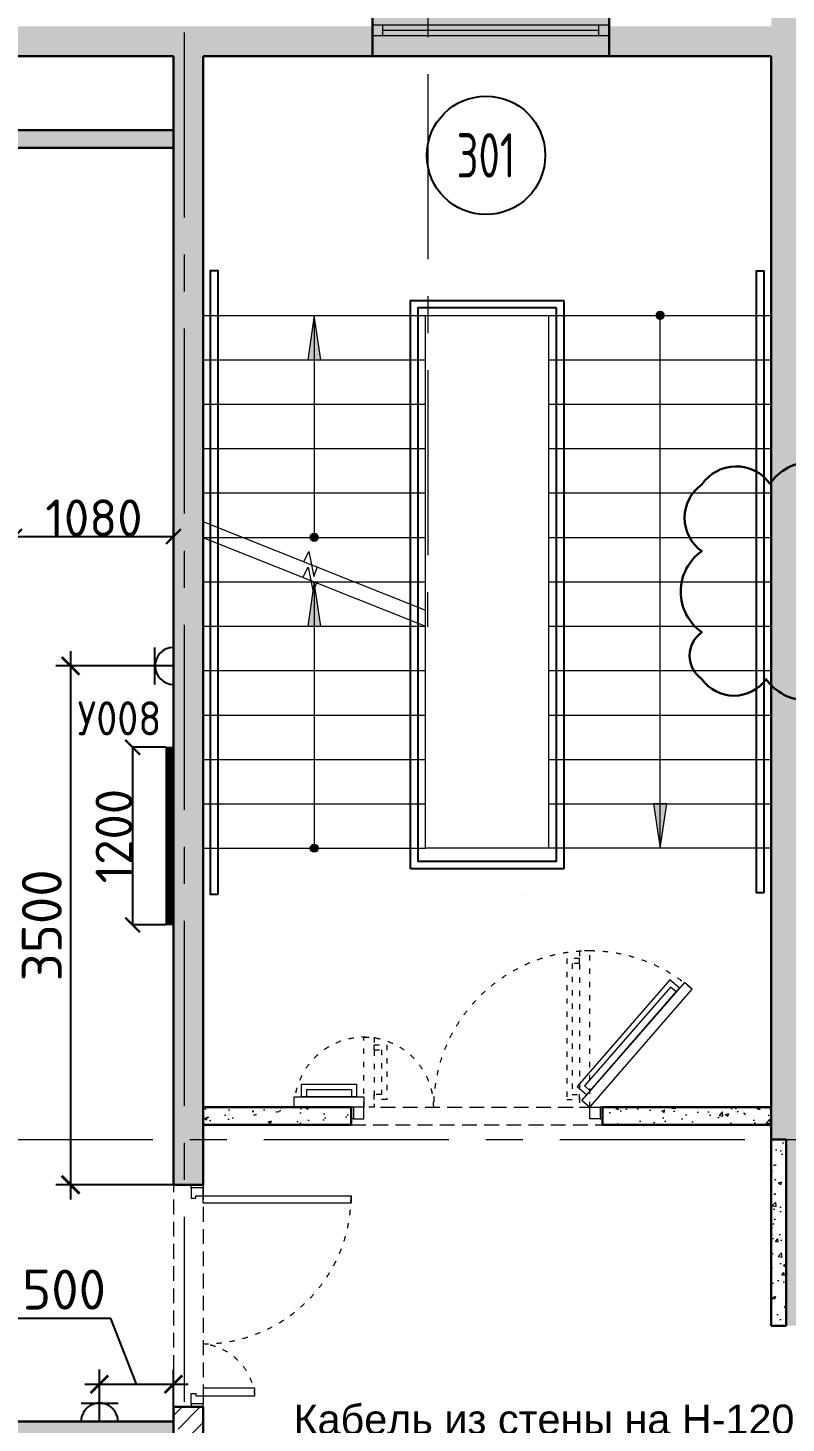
# Model space of a CAD drawing. Header units: millimetres. Extents: x -8417289 to 9420486, y 0 to 166066.
# Drawn here: x 69914 to 75037, y 73251 to 82676 of the extents above; entities that cross this region are included whole.
import ezdxf
from ezdxf import colors
from ezdxf.entities.mleader import LeaderData, LeaderLine
from ezdxf.enums import TextEntityAlignment as Align
from ezdxf.math import Vec2, Vec3

# ---------------------------------------------------------------- set-up
doc = ezdxf.new("R2010")
doc.units = ezdxf.units.MM
doc.header["$MEASUREMENT"] = 0
doc.header["$PDMODE"] = 3
doc.header["$PDSIZE"] = -4
for name, pattern in [('ACAD_ISO03W100', [30, 12, -18]), ('ADSK_Штриховая_ш2 п1', [3, 2, -1]), ('CENTER', [2, 1.25, -0.25, 0.25, -0.25])]:
    doc.linetypes.add(name, pattern=pattern)
doc.layers.get('0').update_dxf_attribs({"color": 250, "lineweight": 9})
doc.layers.get('Defpoints').update_dxf_attribs({"color": 6})
for name, color, linetype, lineweight in [('АР_Двери', 175, 'Continuous', 18), ('АР_Лестницы', 250, 'Continuous', 15), ('АР_Лестницы ограждение', 94, 'Continuous', 25), ('АР_Маркер экспликации', 239, 'Continuous', 13), ('АР_Номер помещения', 1, 'Continuous', 25), ('АР_Окна БЛОК', 250, 'Continuous', 13), ('АР_Оси', 195, 'Continuous', 9), ('АР_Перегородки газоблок', 165, 'Continuous', 30), ('АР_Перегородки газоблок_Штрих', 165, 'Continuous', 5), ('АР_Сущ Несущая стена', 216, 'Continuous', 30), ('АР_тонкая линия', 250, 'Continuous', 0), ('АР_Штриховка монолит', 250, 'Continuous', 9), ('ТХ_мебель передв', 250, 'Continuous', 13)]:
    doc.layers.add(name, color=color, linetype=linetype, lineweight=lineweight)
for name, color, linetype in [('ТХ_мебель передв_поз', 251, 'Continuous'), ('ТХ_привязки ЭО', 96, 'Continuous'), ('ТХ_привязки_ЭО', 96, 'Continuous'), ('ТХ_примечание', 40, 'Continuous'), ('ТХ_размеры', 240, 'Continuous'), ('ТХ_розетки ЭО', 86, 'Continuous')]:
    doc.layers.add(name, color=color, linetype=linetype)
doc.styles.add('GOST 2.304', font='CS_Gost2304.shx')
doc.styles.add('gost_A', font='CS_Gost2304.shx', dxfattribs={"width": 0.71})
doc.styles.add('ISOCPEUR', font='isocpeur.TTF')
doc.styles.add('ISOCPEUR_1', font='isocpeur.TTF', dxfattribs={"width": 0.9, "height": 250})
doc.dimstyles.new('R_100', dxfattribs={"dimtxt": 270, "dimasz": 120, "dimexe": 100, "dimexo": 0, "dimgap": 60, "dimtad": 1, "dimdec": 0, "dimrnd": 50, "dimzin": 0, "dimdsep": 46, "dimtxsty": 'ISOCPEUR', "dimblk": 'ARCHTICK', "dimcen": 0, "dimdle": 100, "dimclrd": 256, "dimclre": 256, "dimclrt": 256, "dimadec": 0, "dimazin": 0, "dimtfac": 2, "dimtdec": 0, "dimtofl": 0, "dimtmove": 1, "dimatfit": 3, "dimfxl": 1, "dimtvp": 3, "dimtolj": 1, "dimtzin": 0, "dimarcsym": 0})
doc.dimstyles.new('Копия SPDS', dxfattribs={"dimtxt": 250, "dimasz": 100, "dimexe": 0.5, "dimexo": 0.625, "dimtad": 1, "dimdec": 0, "dimrnd": 10, "dimtxsty": 'ISOCPEUR', "dimblk": 'ARCHTICK', "dimcen": 2.5, "dimdle": 0.5, "dimclrd": 256, "dimclre": 256, "dimclrt": 256, "dimadec": 0, "dimazin": 2, "dimtfac": 0.75, "dimtdec": 0, "dimtmove": 1, "dimatfit": 3, "dimfxl": 1, "dimtolj": 1, "dimarcsym": 1})
pattern_1 = [(50, (0, 0), (215.17805, -18.82564), [22.5, -247.5]), (355, (0, 0), (-41.6254, 225.65764), [18, -198]), (100.45144, (17.93, -1.57), (173.55265, 206.832), [19.12206, -210.34263]), (46.1842, (0, 60), (320.1724, -49.6558), [33.75, -371.25]), (96.63564, (26.68, 55.86), (280.3986, 292.2356), [28.6831, -315.5141]), (351.18416, (0, 60), (280.3986, 292.2356), [27, -297]), (21, (30, 45), (179.07212, -120.78567), [22.5, -247.5]), (326, (30, 45), (72.9946, 217.545), [18, -198]), (71.45144, (44.92, 34.93), (252.0667, 96.75935), [19.12206, -210.34263]), (37.5, (0, 0), (3.647957, 99.868156), [0, -195.6, 0, -201, 0, -198.75]), (7.5, (0, 0), (78.92086, 118.32351), [0, -114.6, 0, -191.1, 0, -75.75]), (327.5, (-66.9, 0), (160.14673, -6.76646), [0, -75, 0, -234, 0, -310.5]), (317.5, (-96.9, 0), (174.95585, 30.0315), [0, -97.5, 0, -155.4, 0, -220.5])]
pattern_2 = [(50, (0, 220), (215.17805, -18.82564), [22.5, -247.5]), (355, (0, 220), (-41.6254, 225.65764), [18, -198]), (100.45144, (17.93, 218.44), (173.55265, 206.832), [19.12206, -210.34263]), (46.1842, (0, 280), (320.1724, -49.6558), [33.75, -371.25]), (96.63564, (26.68, 275.87), (280.3986, 292.2356), [28.6831, -315.5141]), (351.18416, (0, 280), (280.3986, 292.2356), [27, -297]), (21, (30, 265), (179.07212, -120.78567), [22.5, -247.5]), (326, (30, 265), (72.9946, 217.545), [18, -198]), (71.45144, (44.92, 254.94), (252.0667, 96.75935), [19.12206, -210.34263]), (37.5, (0, 220.005), (3.647957, 99.868156), [0, -195.6, 0, -201, 0, -198.75]), (7.5, (0, 220.01), (78.92086, 118.32351), [0, -114.6, 0, -191.1, 0, -75.75]), (327.5, (-66.9, 220.005), (160.14673, -6.76646), [0, -75, 0, -234, 0, -310.5]), (317.5, (-96.9, 220), (174.95585, 30.0315), [0, -97.5, 0, -155.4, 0, -220.5])]

# ---------------------------------------------------------------- blocks, each defined once
blk = doc.blocks.new('Полуторная_на лестницу')
for points in [[(75, 80), (75, 1080), (124.9, 1080), (124.9, 80)], [(1375.1, 430), (1375.1, 80), (1425, 80), (1425, 430)]]:
    blk.add_lwpolyline(points, close=True)
for points in [[(0, 0), (0, 80), (20, 80), (20, 0), (0, 0)], [(20, 80), (20, 0), (90, 0), (90, 30), (75, 30), (75, 80), (20, 80)], [(1480, 80), (1480, 0), (1410, 0), (1410, 30), (1425, 30), (1425, 80), (1480, 80)], [(1500, 0), (1500, 80), (1480, 80), (1480, 0), (1500, 0)]]:
    blk.add_lwpolyline(points)
at = {"linetype": 'ACAD_ISO03W100', "ltscale": 3}
for centre, radius, start, end in [((75, 80), 1000, 0, 90), ((1465.4, 39.6), 392.5, 95.90754, 174.09246)]:
    blk.add_arc(centre, radius, start, end, dxfattribs=at)
blk = doc.blocks.new('*U232')
at = {"layer": 'АР_Номер помещения', "color": 7}
blk.add_circle((-15703.1, 2955.2), 400, dxfattribs=at)
at = {"color": 7, "style": 'ISOCPEUR', "width": 0.7, "flags": 1}
blk.add_attdef('КАТЕГОРИЯ', (-499.2, -2092.2), '', height=250, dxfattribs=at)
at = {"layer": 'АР_Номер помещения', "color": 7, "style": 'ISOCPEUR', "width": 0.7}
blk.add_attdef('НОМЕР_ПОМЕЩЕНИЯ', text='', height=300, dxfattribs=at).set_placement((-15703.1, 2955.2), align=Align.MIDDLE_CENTER)
blk = doc.blocks.new('*U359')
at = {"true_color": 0xffffff}
h = blk.add_hatch(color=7, dxfattribs=at)
h.dxf.hatch_style = 1
h.paths.add_polyline_path([(-1600, -140), (0, -140), (0, 220), (-1600, 220)])
at = {"lineweight": 30}
for p, q in [((-1600, -140), (-1600, 220)), ((0, -140), (0, 220))]:
    blk.add_line(p, q, dxfattribs=at)
for p, q in [((0, 220), (-1600, 220)), ((-1600, 70), (0, 70)), ((-1600, 0), (0, 0)), ((-1530, 0), (-1530, 70)), ((-1530, 35), (-70, 35)), ((-70, 0), (-70, 70)), ((-1600, -140), (0, -140)), ((-1600, -140), (-1600, -140)), ((-1600, -140), (-1600, -140)), ((0, -140), (0, -140)), ((0, -140), (0, -140))]:
    blk.add_line(p, q)
blk = doc.blocks.new('дв.1700')
at = {"layer": 'АР_Двери'}
for points in [[(-87, 0), (-87, -80), (-70, -80), (-70, 0), (-87, 0)], [(-70, -80), (-70, 0), (0, 0), (0, -30), (0, -30), (0, -80), (-70, -80)], [(1596, -80), (1596, 0), (1526, 0), (1526, -30), (1526, -30), (1526, -80), (1596, -80)], [(1613, 0), (1613, -80), (1596, -80), (1596, 0), (1613, 0)]]:
    blk.add_lwpolyline(points, dxfattribs=at)
for points in [[(0, -80), (-692, -876), (-639.2, -921.8), (52.7, -125.8)], [(1997.3, -149.9), (1526, -149.9), (1526, -80), (1997.3, -80)], [(19.9, -163.6), (-606.3, -883.9), (-542.2, -939.6), (84, -219.2)], [(1946.9, -234.7), (1576, -234.7), (1576, -149.9), (1946.9, -149.9)], [(1911.9, -199.7), (1611, -199.7), (1611, -149.9), (1911.9, -149.9)], [(-3, -190), (-583.3, -857.5), (-545.7, -890.2), (34.6, -222.7)]]:
    blk.add_lwpolyline(points, close=True, dxfattribs=at)
at = {"layer": 'АР_Двери', "linetype": 'ACAD_ISO03W100', "ltscale": 3}
for points in [[(0, -80), (0, -1134.7), (69.9, -1134.7), (69.9, -80)], [(1456.1, -551.3), (1456.1, -80), (1526, -80), (1526, -551.3)]]:
    blk.add_lwpolyline(points, close=True, dxfattribs=at)
for points in [[(69.9, -1049.5), (69.9, -1084.5), (154.7, -1084.5), (154.7, -130), (69.9, -130), (69.9, -165)], [(69.9, -1049.5), (119.7, -1049.5), (119.7, -165), (69.9, -165)], [(1456.1, -465.9), (1456.1, -500.9), (1371.3, -500.9), (1371.3, -130), (1456.1, -130), (1456.1, -165)], [(1456.1, -465.9), (1406.3, -465.9), (1406.3, -165), (1456.1, -165)]]:
    blk.add_lwpolyline(points, dxfattribs=at)
for centre, radius, start, end in [((0, -80), 1054.7, 228.99999, 0), ((1526, -80), 471.3, 180, 351.4758)]:
    blk.add_arc(centre, radius, start, end, dxfattribs=at)
blk = doc.blocks.new('*U251')
h = blk.add_hatch(color=256)
h.dxf.hatch_style = 1
edge = h.paths.add_edge_path()
edge.add_arc((0, 0), 27.6, 359.64, 719.64)
h = blk.add_hatch(color=256)
h.dxf.hatch_style = 1
h.paths.add_polyline_path([(1500, -44.3), (1500, 44.3), (1800, 0)])
blk.add_line((1800, 0), (0, 0))
blk.add_lwpolyline([(1500, 44.3), (1500, -44.3), (1800, 0), (1500, 44.3)])
blk.add_circle((0, 0), 27.6)
blk = doc.blocks.new('*U1775')
h = blk.add_hatch(color=256)
h.dxf.hatch_style = 1
edge = h.paths.add_edge_path()
edge.add_arc((0, 0), 27.6, 359.64, 719.64)
h = blk.add_hatch(color=256)
h.dxf.hatch_style = 1
h.paths.add_polyline_path([(3300, -44.3), (3300, 44.3), (3600, 0)])
blk.add_line((3600, 0), (0, 0))
blk.add_lwpolyline([(3300, 44.3), (3300, -44.3), (3600, 0), (3300, 44.3)])
blk.add_circle((0, 0), 27.6)
blk = doc.blocks.new('*U21')
h = blk.add_hatch(color=256)
h.dxf.hatch_style = 1
edge = h.paths.add_edge_path()
edge.add_arc((0, 0), 27.6, 359.64, 719.64)
h = blk.add_hatch(color=256)
h.dxf.hatch_style = 1
h.paths.add_polyline_path([(1200, -44.3), (1200, 44.3), (1500, 0)])
blk.add_line((1500, 0), (0, 0))
blk.add_lwpolyline([(1200, 44.3), (1200, -44.3), (1500, 0), (1200, 44.3)])
blk.add_circle((0, 0), 27.6)
blk = doc.blocks.new('A$C3da1b1ea')
at = {"lineweight": 0}
blk.add_lwpolyline([(0, 0), (50, 0), (50, -1200), (0, -1200), (0, 0)], dxfattribs=at)
blk = doc.blocks.new('_ArchTick')
at = {"color": 0, "linetype": 'ByBlock', "const_width": 0.15}
blk.add_lwpolyline([(-0.5, -0.5), (0.5, 0.5)], dxfattribs=at)
blk = doc.blocks.new('*D2352')
at = {"layer": 'Defpoints', "color": 0, "lineweight": 13, "ltscale": 0.1, "transparency": 16777216}
for p in [(70847.5, 77816.3, 0), (70621.2, 76616.3, 0), (70847.5, 76616.3, 0)]:
    blk.add_point(p, dxfattribs=at)
at = {"layer": 'ТХ_размеры', "lineweight": -2, "ltscale": 0.1, "transparency": 16777216}
for p, q in [((70846.8, 77816.3, 0), (70620.7, 77816.3, 0)), ((70621.2, 77816.8, 0), (70621.2, 76615.8, 0)), ((70846.8, 76616.3, 0), (70620.7, 76616.3, 0))]:
    blk.add_line(p, q, dxfattribs=at)
at = {"layer": 'ТХ_размеры', "lineweight": -2, "ltscale": 0.1, "transparency": 16777216, "xscale": 100, "yscale": 100, "zscale": 100}
for p, rotation in [((70621.2, 77816.3, 0), 90), ((70621.2, 76616.3, 0), 270)]:
    blk.add_blockref('_ArchTick', p, dxfattribs=dict(at, rotation=rotation))
at = {"layer": 'ТХ_размеры', "ltscale": 0.1, "transparency": 16777216, "insert": (70495.6, 77216.3, 0), "char_height": 250, "attachment_point": 5, "rotation": 90, "style": 'ISOCPEUR'}
blk.add_mtext('\\A1;1200', dxfattribs=at)
blk = doc.blocks.new('*D2470')
at = {"layer": 'Defpoints', "color": 0, "lineweight": 13, "transparency": 16777216}
for p in [(69822.5, 79466.3), (70897.5, 79466.3), (70897.5, 79240)]:
    blk.add_point(p, dxfattribs=at)
at = {"layer": 'ТХ_размеры', "lineweight": -2, "transparency": 16777216}
for p, q in [((69822.5, 79465.6), (69822.5, 79239.5)), ((70897.5, 79465.6), (70897.5, 79239.5)), ((69822, 79240), (70898, 79240))]:
    blk.add_line(p, q, dxfattribs=at)
at = {"layer": 'ТХ_размеры', "lineweight": -2, "transparency": 16777216, "xscale": 100, "yscale": 100, "zscale": 100, "rotation": 180}
blk.add_blockref('_ArchTick', (69822.5, 79240), dxfattribs=at)
at = {"layer": 'ТХ_размеры', "lineweight": -2, "transparency": 16777216, "xscale": 100, "yscale": 100, "zscale": 100}
blk.add_blockref('_ArchTick', (70897.5, 79240), dxfattribs=at)
at = {"layer": 'ТХ_размеры', "transparency": 16777216, "insert": (70360, 79365.6), "char_height": 250, "attachment_point": 5, "style": 'ISOCPEUR'}
blk.add_mtext('\\A1;1080', dxfattribs=at)
blk = doc.blocks.new('_None')
blk = doc.blocks.new('*U3110')
at = {"color": 0, "linetype": 'ByBlock', "lineweight": -2}
for p, q in [((0, 2.5), (0, -2.5)), ((2.5, 2.5), (2.5, -2.5)), ((0, 0), (2.5, 0)), ((2.5, 0), (5, 0))]:
    blk.add_line(p, q, dxfattribs=at)
blk.add_arc((0, 0), 2.5, 270, 90, dxfattribs=at)
at = {"style": 'GOST 2.304', "width": 0.8, "flags": 1}
blk.add_attdef('MARKA', (-9.86, 4.54), '', height=2.5, dxfattribs=at)
at = {"ltscale": 50, "style": 'gost_A', "width": 0.71}
blk.add_attdef('№GRUP', text='', height=2.5, dxfattribs=at).set_placement((5.14, 6.05), align=Align.MIDDLE_CENTER)
blk = doc.blocks.new('*D3151')
at = {"layer": 'Defpoints', "color": 0, "linetype": 'ByBlock', "lineweight": 13, "ltscale": 500, "transparency": 16777216}
for p in [(70397.5, 73510.7), (70897.5, 73513), (70897.5, 73360.7)]:
    blk.add_point(p, dxfattribs=at)
at = {"layer": 'ТХ_привязки_ЭО', "linetype": 'ByBlock', "lineweight": -2, "ltscale": 500, "transparency": 16777216}
for p, q in [((70474.7, 73957.7), (69841.7, 73957.7)), ((70647.5, 73513), (70474.7, 73957.7)), ((70397.5, 73510.7), (70397.5, 73613)), ((70897.5, 73360.7), (70897.5, 73613)), ((70297.5, 73513), (70997.5, 73513))]:
    blk.add_line(p, q, dxfattribs=at)
at = {"layer": 'ТХ_привязки_ЭО', "linetype": 'ByBlock', "lineweight": -2, "ltscale": 500, "transparency": 16777216, "xscale": 120, "yscale": 120, "zscale": 120, "rotation": 180}
blk.add_blockref('_ArchTick', (70397.5, 73513), dxfattribs=at)
at = {"layer": 'ТХ_привязки_ЭО', "linetype": 'ByBlock', "lineweight": -2, "ltscale": 500, "transparency": 16777216, "xscale": 120, "yscale": 120, "zscale": 120}
blk.add_blockref('_ArchTick', (70897.5, 73513), dxfattribs=at)
at = {"layer": 'ТХ_привязки_ЭО', "linetype": 'ByBlock', "lineweight": 13, "ltscale": 500, "transparency": 16777216, "insert": (70158.2, 74152.7), "char_height": 270, "attachment_point": 5, "style": 'ISOCPEUR'}
blk.add_mtext('\\A1;500', dxfattribs=at)
blk = doc.blocks.new('*D3152')
at = {"layer": 'Defpoints', "color": 0, "linetype": 'ByBlock', "lineweight": 13, "ltscale": 500, "transparency": 16777216}
for p in [(70647.4, 78366.1), (70202.5, 74860.7), (70897.5, 74860.7)]:
    blk.add_point(p, dxfattribs=at)
at = {"layer": 'ТХ_привязки_ЭО', "linetype": 'ByBlock', "lineweight": -2, "ltscale": 500, "transparency": 16777216}
for p, q in [((70202.5, 78466.1), (70202.5, 74760.7)), ((70647.4, 78366.1), (70102.5, 78366.1)), ((70897.5, 74860.7), (70102.5, 74860.7))]:
    blk.add_line(p, q, dxfattribs=at)
at = {"layer": 'ТХ_привязки_ЭО', "linetype": 'ByBlock', "lineweight": -2, "ltscale": 500, "transparency": 16777216, "xscale": 120, "yscale": 120, "zscale": 120}
for p, rotation in [((70202.5, 78366.1), 90), ((70202.5, 74860.7), 270)]:
    blk.add_blockref('_ArchTick', p, dxfattribs=dict(at, rotation=rotation))
at = {"layer": 'ТХ_привязки_ЭО', "linetype": 'ByBlock', "lineweight": 13, "ltscale": 500, "transparency": 16777216, "insert": (70007.5, 76613.4), "char_height": 270, "attachment_point": 5, "rotation": 90, "style": 'ISOCPEUR'}
blk.add_mtext('\\A1;3500', dxfattribs=at)

msp = doc.modelspace()

# ---------------------------------------------------------------- hatches: boundary and pattern name
at = {"layer": 'АР_Перегородки газоблок_Штрих', "ltscale": 100}
h = msp.add_hatch(dxfattribs=at)
h.set_pattern_fill('AR-CONC', color=256, scale=30)
h.set_pattern_definition([(50, (0, -100), (215.17805, -18.82564), [22.5, -247.5]), (355, (0, -100), (-41.6254, 225.65764), [18, -198]), (100.45144, (17.93, -101.57), (173.55265, 206.832), [19.12206, -210.34263]), (46.1842, (0, -40), (320.1724, -49.6558), [33.75, -371.25]), (96.63564, (26.68, -44.14), (280.3986, 292.2356), [28.6831, -315.5141]), (351.18416, (0, -40), (280.3986, 292.2356), [27, -297]), (21, (30, -55), (179.07212, -120.78567), [22.5, -247.5]), (326, (30, -55), (72.9946, 217.545), [18, -198]), (71.45144, (44.92, -65.07), (252.0667, 96.75935), [19.12206, -210.34263]), (37.5, (0, -100), (3.647957, 99.868156), [0, -195.6, 0, -201, 0, -198.75]), (7.5, (0, -100), (78.92086, 118.32351), [0, -114.6, 0, -191.1, 0, -75.75]), (327.5, (-66.9, -100), (160.14673, -6.76646), [0, -75, 0, -234, 0, -310.5]), (317.5, (-96.9, -100), (174.95585, 30.0315), [0, -97.5, 0, -155.4, 0, -220.5])])
h.paths.add_polyline_path([(70897.8, 81986.1), (64522.4, 81986.1), (64522.4, 81866.1), (70897.4, 81866.9), (70897.1, 81866.1)])
h = msp.add_hatch(dxfattribs=at)
h.set_pattern_fill('AR-CONC', color=256, scale=30)
h.set_pattern_definition(pattern_2)
h.paths.add_polyline_path([(71097.5, 75265.7), (71097.5, 75385.7), (71097.5, 75385.7), (71097.5, 75265.7), (72092.3, 75265.7), (72092.6, 75385.7), (71097.5, 75385.7)])
h = msp.add_hatch(dxfattribs=at)
h.set_pattern_fill('AR-CONC', color=256, scale=30)
h.set_pattern_definition(pattern_2)
h.paths.add_polyline_path([(73792.5, 75265.7), (73792.5, 75385.7), (73792.5, 75385.7), (73792.5, 75265.7), (74937.3, 75265.7), (74937.6, 75385.7), (73792.5, 75385.7)])
h = msp.add_hatch(dxfattribs=at)
h.set_pattern_fill('AR-CONC', color=256, scale=30)
h.set_pattern_definition(pattern_1)
h.paths.add_polyline_path([(74937.5, 75165.7), (75037.5, 75165.7), (75037.5, 73908.2), (74937.5, 73908.2)])
h = msp.add_hatch(dxfattribs=at)
h.set_pattern_fill('AR-CONC', color=256, scale=30)
h.set_pattern_definition(pattern_1)
h.paths.add_polyline_path([(70897.5, 73260.7), (64522.5, 73260.7), (64522.5, 73140.7), (70897.4, 73140.7)])
at = {"layer": 'АР_Штриховка монолит', "ltscale": 100}
h = msp.add_hatch(dxfattribs=at)
h.set_pattern_fill('ANSI35', color=256, scale=500)
h.paths.add_polyline_path([(109437.5, 86650.7), (74937.5, 86650.7), (74937.5, 82685.7), (74937.5, 82485.7), (74937.5, 75165.7), (75037.5, 75165.7), (75037.5, 73908.2), (75237.5, 73908.2), (75237.5, 74865.7), (78992.5, 74865.7), (78992.5, 73698.2), (79192.5, 73698.2), (79192.5, 74865.7), (88907.5, 74865.7), (88907.5, 75165.7), (75237.5, 75165.7), (75237.5, 86350.7), (109437.5, 86350.7)])
h = msp.add_hatch(dxfattribs=at)
h.set_pattern_fill('ANSI35', color=256, scale=500)
h.paths.add_polyline_path([(64522.5, 82485.7), (70897.5, 82485.7), (70897.5, 74860.7), (71097.5, 74860.7), (71097.5, 82485.7), (74937.5, 82485.7), (74937.5, 82685.7), (64322.5, 82685.7), (64322.5, 82485.7), (64522.5, 82485.7)])
h = msp.add_hatch(dxfattribs=at)
h.set_pattern_fill('ANSI35', color=256, scale=700)
h.set_pattern_definition([(45, (-903305.35, 170720.58), (-123.743687, 123.743687), []), (45, (-903181.6, 170720.58), (-123.743687, 123.743687), [218.75, -43.75, 0, -43.75])])
h.paths.add_polyline_path([(71097.5, 73360.7), (70897.5, 73360.7), (70897.5, 72084.4), (71097.5, 72084.4)])

# ---------------------------------------------------------------- linework, layer by layer
at = {"lineweight": 13, "ltscale": 500}
for points in [[(71777.6, 79069.7), (71812.2, 79137.7), (71846.1, 78969.2), (71870.6, 79035.1)], [(71772.6, 78964), (71807.2, 79032.1), (71841.1, 78863.5), (71865.6, 78929.4)]]:
    msp.add_lwpolyline(points, dxfattribs=at)
at = {"layer": 'Defpoints', "color": 4, "lineweight": 30}
msp.add_lwpolyline([(75491.9, 79597.7, 0.520567), (74927.4, 79597.7, 0.520567), (74467.9, 79590.6, 0.520567), (74467.9, 79141.2, 0.520567), (74467.9, 78593.7, 0.520567), (74467.9, 78277.3, 0.520567), (74902, 78277.3, 0.520567), (75456.2, 78277.3, 0.520567)], format="xyb", dxfattribs=at)
at = {"layer": 'АР_Лестницы', "color": 18, "ltscale": 100, "true_color": 0x000000}
for p, q in [((71097.5, 80734.2), (72599.8, 80734.2)), ((72599.8, 80734.2), (74937.5, 80734.2)), ((71097.5, 80434.2), (72599.8, 80434.2)), ((73435.1, 80434.2), (74937.5, 80434.2)), ((71097.5, 80134.2), (72599.8, 80134.2)), ((73435.1, 80134.2), (74937.5, 80134.2)), ((71097.5, 79834.2), (72599.8, 79834.2)), ((73435.1, 79834.2), (74937.5, 79834.2)), ((71097.5, 79534.2), (72599.8, 79534.2)), ((73435.1, 79534.2), (74937.5, 79534.2)), ((71094.8, 79341.9), (72599.8, 78741.9)), ((71094.8, 79234.2), (72599.8, 78634.2)), ((71097.5, 79234.2), (72599.8, 79234.2)), ((73435.1, 79234.2), (74937.5, 79234.2)), ((71097.5, 78934.2), (72599.8, 78934.2)), ((73435.1, 78934.2), (74937.5, 78934.2)), ((71097.5, 78634.2), (72599.8, 78634.2)), ((73435.1, 78634.2), (74937.5, 78634.2)), ((71097.5, 78334.2), (72599.8, 78334.2)), ((73435.1, 78334.2), (74937.5, 78334.2)), ((71097.5, 78034.2), (72599.8, 78034.2)), ((73435.1, 78034.2), (74937.5, 78034.2)), ((71097.5, 77734.2), (72599.8, 77734.2)), ((73435.1, 77734.2), (74937.5, 77734.2)), ((71097.5, 77434.2), (72599.8, 77434.2)), ((73435.1, 77434.2), (74937.5, 77434.2)), ((71097.5, 77134.2), (72599.8, 77134.2)), ((74937.4, 77134.2), (72599.8, 77134.2))]:
    msp.add_line(p, q, dxfattribs=at)
at = {"layer": 'АР_Лестницы', "ltscale": 100}
for points in [[(72599.8, 77134.2), (72599.8, 80734.2)], [(73435, 77134.2), (73434.9, 80734.2)]]:
    msp.add_lwpolyline(points, dxfattribs=at)
at = {"layer": 'АР_Лестницы ограждение', "color": 18, "ltscale": 100, "true_color": 0x000000}
for p, q in [((72499.8, 76995.2), (72499.8, 78468.2)), ((73485.1, 77045.2), (72549.8, 77045.2)), ((73535.1, 76995.2), (72499.8, 76995.2))]:
    msp.add_line(p, q, dxfattribs=at)
for points in [[(71197.5, 76822.6), (71147.5, 76822.6), (71147.5, 81036.6), (71197.5, 81036.6)], [(74887.2, 76834), (74837.2, 76834), (74837.2, 81034.4), (74887.2, 81034.4)]]:
    msp.add_lwpolyline(points, close=True, dxfattribs=at)
for points in [[(72499.8, 78421.6), (72499.8, 79076.6), (72499.8, 80834.2), (73535.1, 80834.2)], [(73485.1, 80784.2), (72549.8, 80784.2), (72549.8, 79076.6), (72549.8, 78381.6)], [(73485.1, 77045.2), (73485.1, 80784.2)], [(73535.1, 80834.2), (73535.1, 76995.2)], [(72549.8, 78436.4), (72549.8, 77045.2)], [(73279.3, 76812.9), (73279.3, 76812.9)]]:
    msp.add_lwpolyline(points, dxfattribs=at)
at = {"layer": 'АР_Оси', "linetype": 'CENTER', "ltscale": 1000}
for p, q in [((72642.4, 134363.2), (72615, 78630.8)), ((70972.5, 53394.4), (70972.5, 82776.9)), ((45508.7, 75165.7), (129105.9, 75165.7))]:
    msp.add_line(p, q, dxfattribs=at)
at = {"layer": 'АР_Перегородки газоблок', "ltscale": 100}
for p, q in [((73797.5, 75385.7), (73797.5, 75265.7)), ((74937.5, 75165.7), (74937.5, 73908.2)), ((75037.5, 73908.2), (74937.5, 73908.2))]:
    msp.add_line(p, q, dxfattribs=at)
for points in [[(70897.4, 81986.1), (64522.4, 81986.1)], [(70897.4, 81866.1), (64522.4, 81866.1)], [(71097.5, 75385.7), (72097.5, 75385.7), (72097.5, 75265.7), (71097.5, 75265.7)], [(73797.5, 75385.7), (74937.5, 75385.7)], [(74937.5, 75265.7), (73797.5, 75265.7)], [(64522.5, 73260.7), (70897.5, 73260.7)]]:
    msp.add_lwpolyline(points, dxfattribs=at)
at = {"layer": 'АР_Сущ Несущая стена', "ltscale": 100}
for p, q in [((64522.5, 82485.7), (70897.5, 82485.7)), ((70897.5, 74860.7), (70897.5, 82485.7)), ((71097.5, 74860.7), (71097.5, 82485.7)), ((71097.5, 82485.7), (74937.5, 82485.7)), ((74937.5, 82485.7), (74937.5, 75165.7)), ((74937.5, 75165.7), (75037.5, 75165.7)), ((74937.5, 75165.7), (75037.5, 75165.7)), ((75037.5, 75165.7), (75037.5, 73908.2)), ((70897.5, 74860.7), (71097.5, 74860.7)), ((70897.5, 72084.4), (70897.5, 73360.7)), ((70897.5, 73360.7), (71097.5, 73360.7)), ((71097.5, 72084.4), (71097.5, 73360.7))]:
    msp.add_line(p, q, dxfattribs=at)
at = {"layer": 'АР_тонкая линия', "linetype": 'ADSK_Штриховая_ш2 п1', "ltscale": 50}
for p, q in [((72297.5, 75385.7), (73797.5, 75385.7)), ((72097.5, 75265.7), (73797.5, 75265.7)), ((70897.5, 75060.7), (70897.5, 73360.7)), ((71097.5, 74860.7), (71097.5, 73360.7))]:
    msp.add_line(p, q, dxfattribs=at)
at = {"layer": 'ТХ_мебель передв', "const_width": 50, "elevation": 0}
msp.add_lwpolyline([(70872.5, 77816.3), (70872.5, 76616.3)], dxfattribs=at)

# ---------------------------------------------------------------- block references
at = {"layer": 'АР_Двери'}
for name, p, rotation in [('дв.1700', (73710.5, 75305.7), 180), ('Полуторная_на лестницу', (71017.5, 74860.7), 270)]:
    msp.add_blockref(name, p, dxfattribs=dict(at, rotation=rotation))
at = {"layer": 'АР_Лестницы', "ltscale": 100}
for name, p, rotation in [('*U21', (71848.6, 79234.2), 90.00000000000233), ('*U1775', (74186.3, 80734.2), 270.0000000000023), ('*U251', (71848.6, 77134.2), 90.00000000000233)]:
    msp.add_blockref(name, p, dxfattribs=dict(at, rotation=rotation))
at = {"layer": 'АР_Маркер экспликации', "color": 7}
ref = msp.add_blockref('*U232', (88712.6, 78859.8), dxfattribs=at)
ref.add_attrib('НОМЕР_ПОМЕЩЕНИЯ', '301', dxfattribs={"layer": 'АР_Номер помещения', "color": 7, "height": 300, "style": 'ISOCPEUR', "width": 0.7}).set_placement((73009.5, 81815), align=Align.MIDDLE_CENTER)
at = {"layer": 'АР_Окна БЛОК'}
msp.add_blockref('*U359', (73842.5, 82625.7), dxfattribs=at)
at = {"layer": 'ТХ_мебель передв', "lineweight": 0, "rotation": 180}
msp.add_blockref('A$C3da1b1ea', (70897.5, 76616.3, 0), dxfattribs=at)
at = {"layer": 'ТХ_розетки ЭО', "linetype": 'ByBlock', "ltscale": 50, "xscale": 50, "yscale": 50, "zscale": 50}
for p, rotation in [((70897.4, 78366.1), 180), ((70397.5, 73260.7), 89.99999999999999)]:
    msp.add_blockref('*U3110', p, dxfattribs=dict(at, rotation=rotation))

# ---------------------------------------------------------------- texts
at = {"layer": 'ТХ_мебель передв_поз', "style": 'ISOCPEUR_1', "width": 0.9}
msp.add_text('У008', height=230, dxfattribs=at).set_placement((70249.7, 77896.7, 0))

# ---------------------------------------------------------------- dimensions: what is measured, and where the dimension line sits
at = {"layer": 'ТХ_привязки_ЭО', "linetype": 'ByBlock', "lineweight": 13, "ltscale": 500}
dim = msp.add_linear_dim(base=(70202.5, 74860.7), p1=(70647.4, 78366.1), p2=(70897.5, 74860.7), angle=90, dimstyle='R_100', override={"dimpost": '\\X'}, dxfattribs=at)
dim.commit()
dim.dimension.update_dxf_attribs({"geometry": '*D3152', "text_midpoint": (70007.5, 76613.4)})
dim = msp.add_linear_dim(base=(70897.5, 73513), p1=(70397.5, 73510.7), p2=(70897.5, 73360.7), dimstyle='R_100', override={"dimpost": '\\X'}, dxfattribs=at)
dim.commit()
dim.dimension.update_dxf_attribs({"geometry": '*D3151', "text_midpoint": (70414.7, 73957.7), "dimtype": 160})
at = {"layer": 'ТХ_размеры'}
dim = msp.add_linear_dim(base=(70897.5, 79240), p1=(69822.5, 79466.3), p2=(70897.5, 79466.3), dimstyle='Копия SPDS', dxfattribs=at)
dim.commit()
dim.dimension.update_dxf_attribs({"geometry": '*D2470', "text_midpoint": (70360, 79365.6)})
at = {"layer": 'ТХ_размеры', "ltscale": 0.1}
dim = msp.add_linear_dim(base=(70621.2, 76616.3, 0), p1=(70847.5, 77816.3, 0), p2=(70847.5, 76616.3, 0), angle=90, dimstyle='Копия SPDS', dxfattribs=at)
dim.commit()
dim.dimension.update_dxf_attribs({"geometry": '*D2352', "text_midpoint": (70495.6, 77216.3, 0)})

# ---------------------------------------------------------------- leaders
at = {"layer": 'ТХ_привязки ЭО'}
ml = msp.add_multileader_mtext('Standard', dxfattribs=at)
ml.set_content('\\A1;{\\fArial|b0|i0|c204|p34;Кабель из стены на Н-1200 \\A0;мм от УЧП\\A1; (\\fArial|b0|i0|c0|p34;L-1\\fArial|b0|i0|c204|p34;,0м)\\Pдля подкл. электросушителя для рук \\A0;(поз. У240):\\P- 1,0 кВт/220В/1Ф}', color=256, style='ISOCPEUR')
ml.set_leader_properties()
ml.set_arrow_properties(name='NONE')
ml.build(insert=Vec2(0, 0))
ml.multileader.update_dxf_attribs({"text_left_attachment_type": 6, "text_right_attachment_type": 6, "dogleg_length": 0.36})
ctx = ml.context
ctx.base_point, ctx.char_height, ctx.landing_gap_size, ctx.plane_origin = Vec3(71708.5, 73135.5, 0), 200, 0, Vec3(61242.6, 65653.7, 0)
ctx.left_attachment, ctx.right_attachment = 6, 6
notes = []
notes.append((ctx, [(1, (1, 1, 0), (78053.9, 73135.5, 0), (-1, 0), 0.36, [(0, [(79255.2, 75208.8, 0)], 0, [])])]))
ctx.mtext.insert, ctx.mtext.width, ctx.mtext.flow_direction = Vec3(71708.5, 73375.5, 0), 6437.978, 5
at = {"layer": 'ТХ_примечание'}
ml = msp.add_multileader_mtext('Standard', dxfattribs=at)
ml.set_content('\\pxsm1,qc;{\\C256;предусмотреть поддон 600х600 в строительном исполнении}', color=7, style='ISOCPEUR')
ml.set_leader_properties(color=256, lineweight=25)
ml.build(insert=Vec2(0, 0))
ml.multileader.update_dxf_attribs({"text_left_attachment_type": 6, "text_right_attachment_type": 6, "dogleg_length": 150, "arrow_head_size": 225, "scale": 75})
ctx = ml.context
ctx.base_point, ctx.scale, ctx.char_height, ctx.arrow_head_size, ctx.landing_gap_size, ctx.plane_origin = Vec3(81897.5, 77358.5, -0.6), 75, 187.5, 225, 150, Vec3(107560.1, 62286.1, -0.6)
ctx.left_attachment, ctx.right_attachment, ctx.text_align_type = 6, 6, 1
notes.append((ctx, [(0, (1, 1, 0), (81747.5, 77358.5, -0.6), (1, 0), 150, [(1, [(78393.2, 78373.6, -0.6)], 0, [])])]))
ctx.mtext.insert, ctx.mtext.width, ctx.mtext.defined_height, ctx.mtext.alignment, ctx.mtext.line_spacing_factor, ctx.mtext.flow_direction = Vec3(83359.3, 77583.5, -0.6), 2623.525, 2263.3, 2, 0.8, 5
for ctx, leaders in notes:
    for number, flags, end, landing, length, lines in leaders:
        leader = LeaderData()
        leader.index, (leader.has_last_leader_line, leader.has_dogleg_vector, leader.attachment_direction) = number, flags
        leader.last_leader_point, leader.dogleg_vector, leader.dogleg_length = Vec3(end), Vec3(landing), length
        for number, points, colour, breaks in lines:
            line = LeaderLine()
            line.index, line.vertices, line.color, line.breaks = number, Vec3.list(points), colors.encode_raw_color(colour), breaks
            leader.lines.append(line)
        ctx.leaders.append(leader)

doc.saveas('drawing.dxf')
